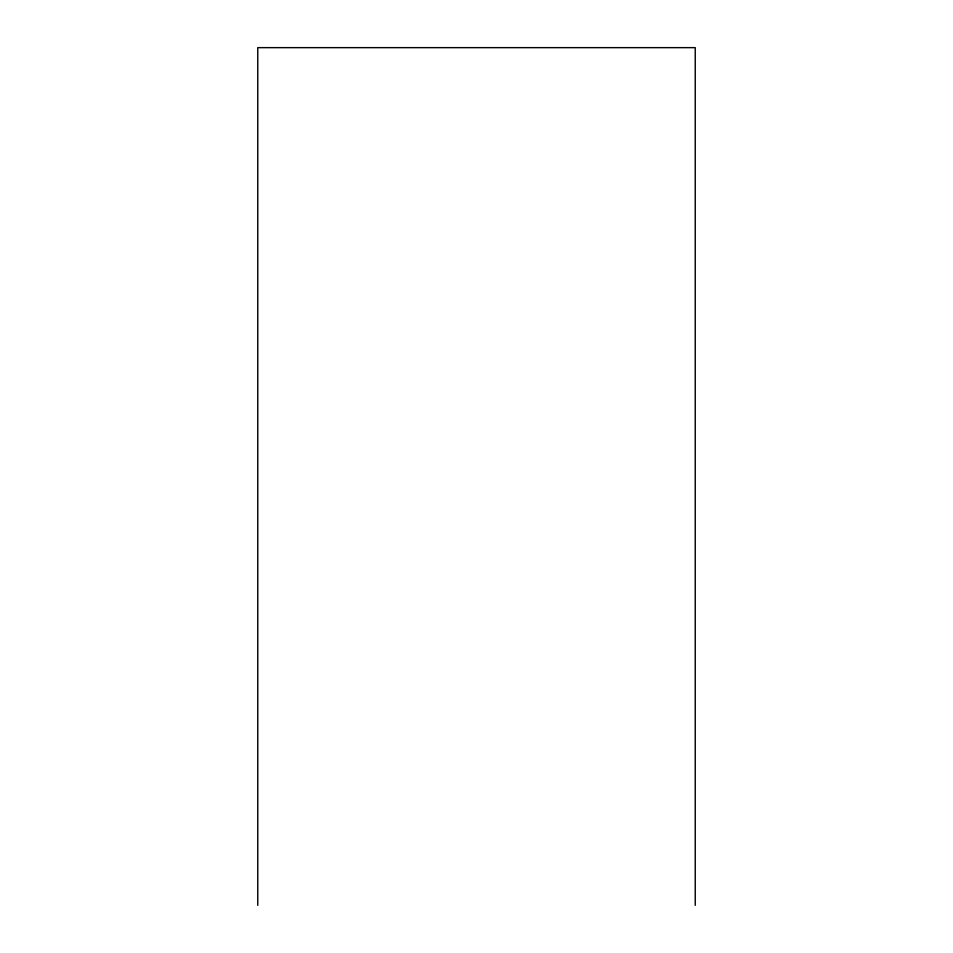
<?xml version="1.0" encoding="UTF-8"?>
<svg xmlns="http://www.w3.org/2000/svg" width="953" height="953" viewBox="0 0 953 953"><rect width="100%" height="100%" fill="white"/><g stroke="black" fill="none" stroke-linecap="round" stroke-linejoin="round"><path stroke-width="1.43" d="M695.237 905.35L695.237 47.65L257.763 47.65L257.763 905.35"/></g></svg>
